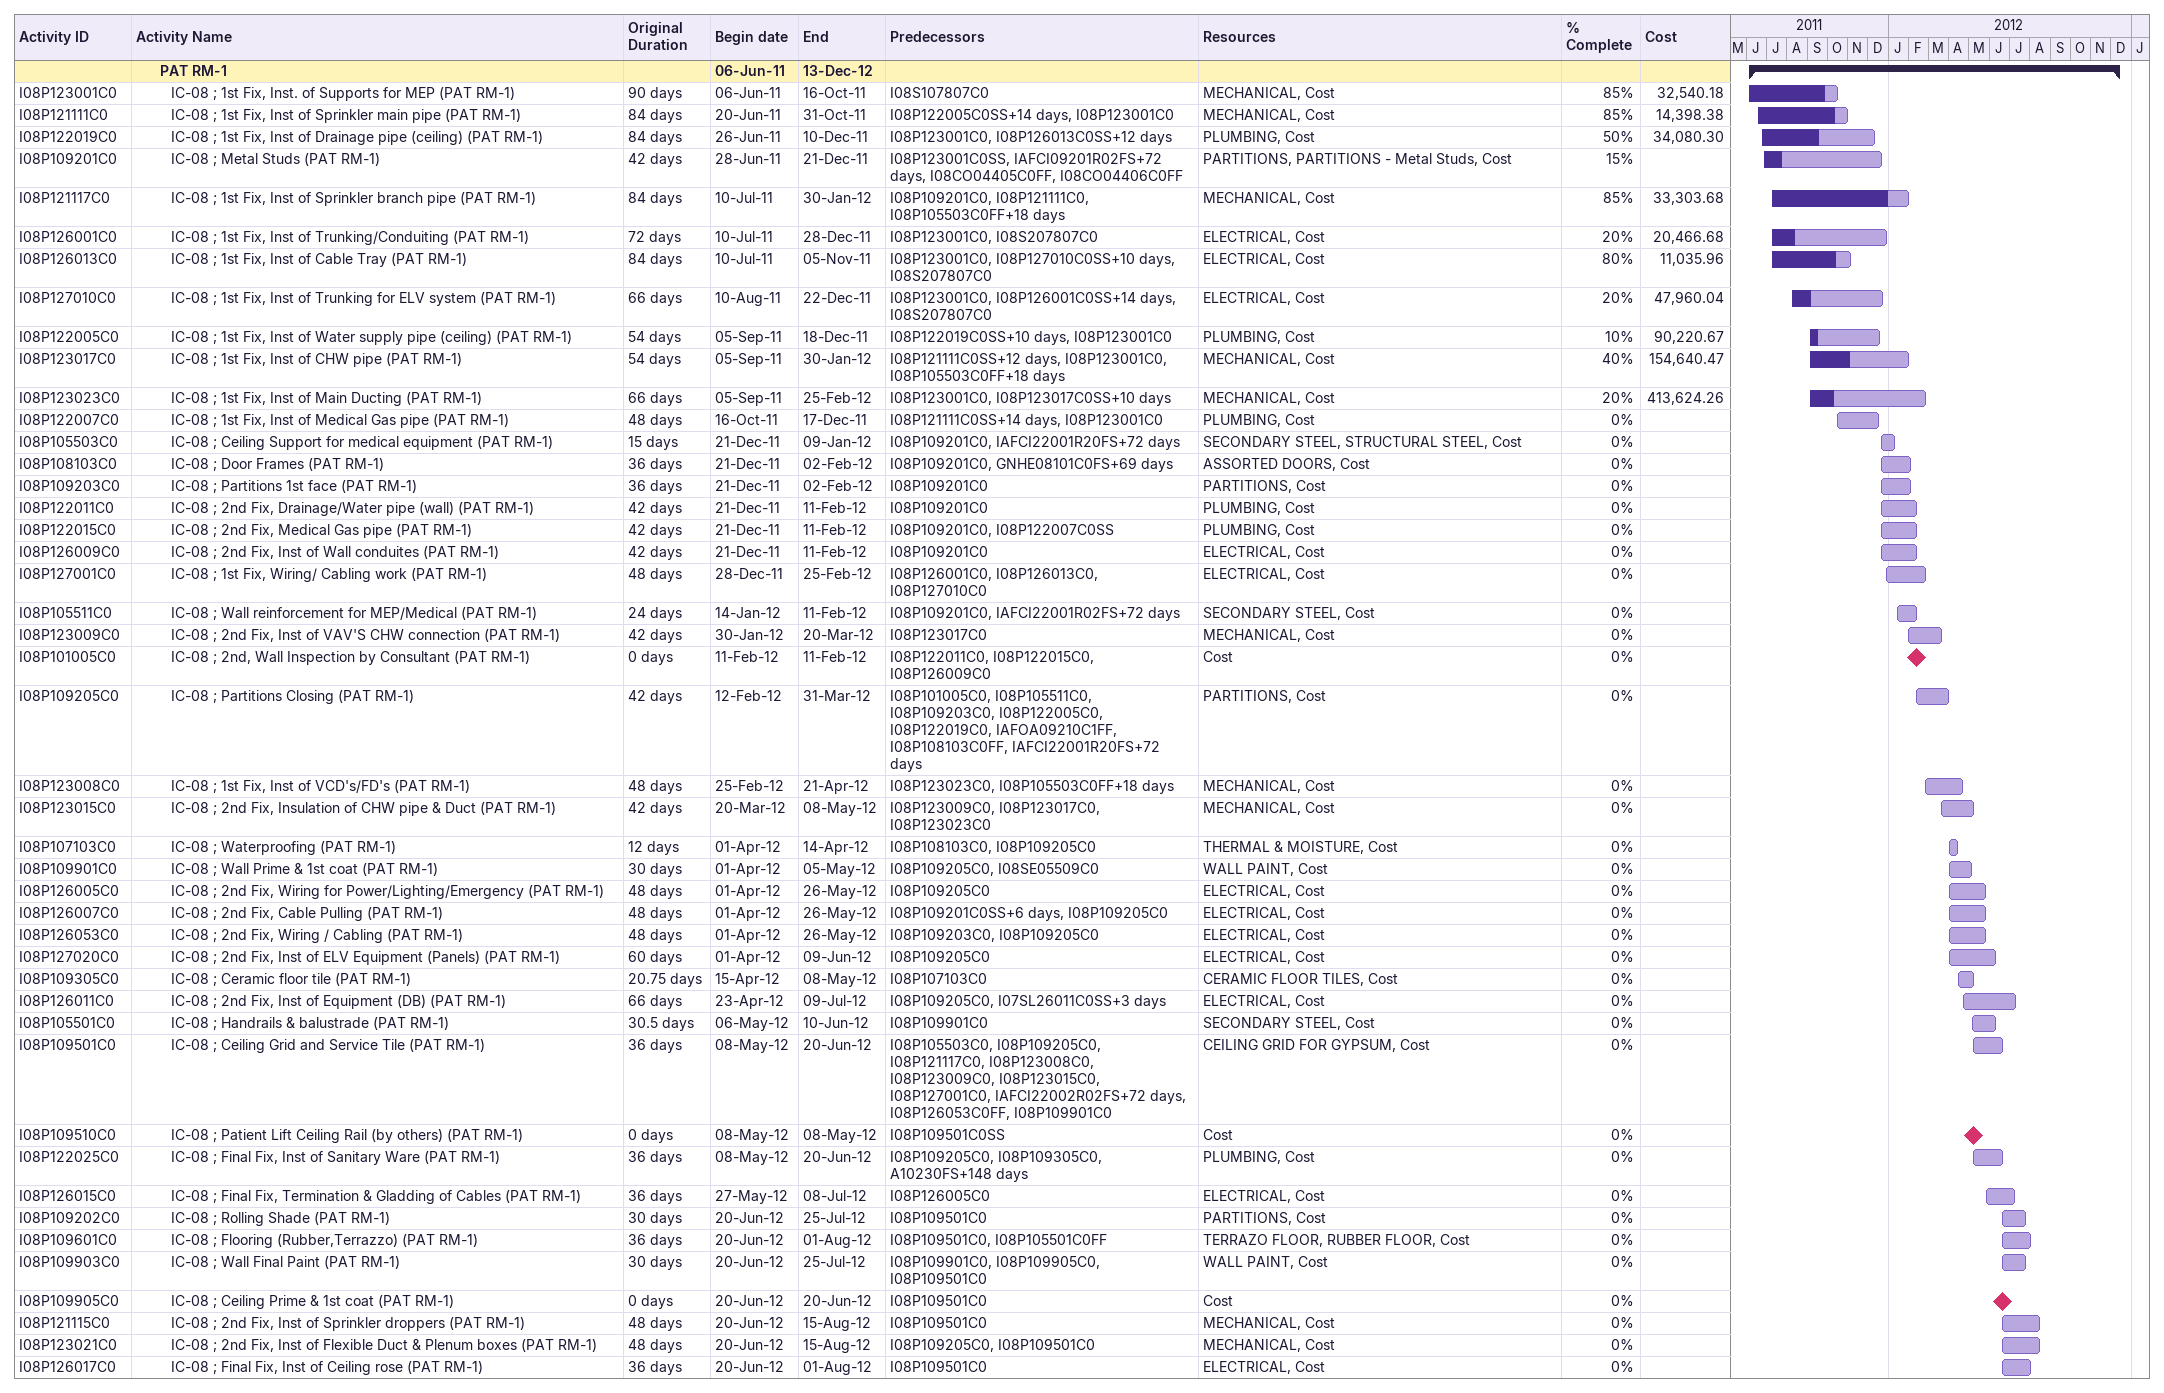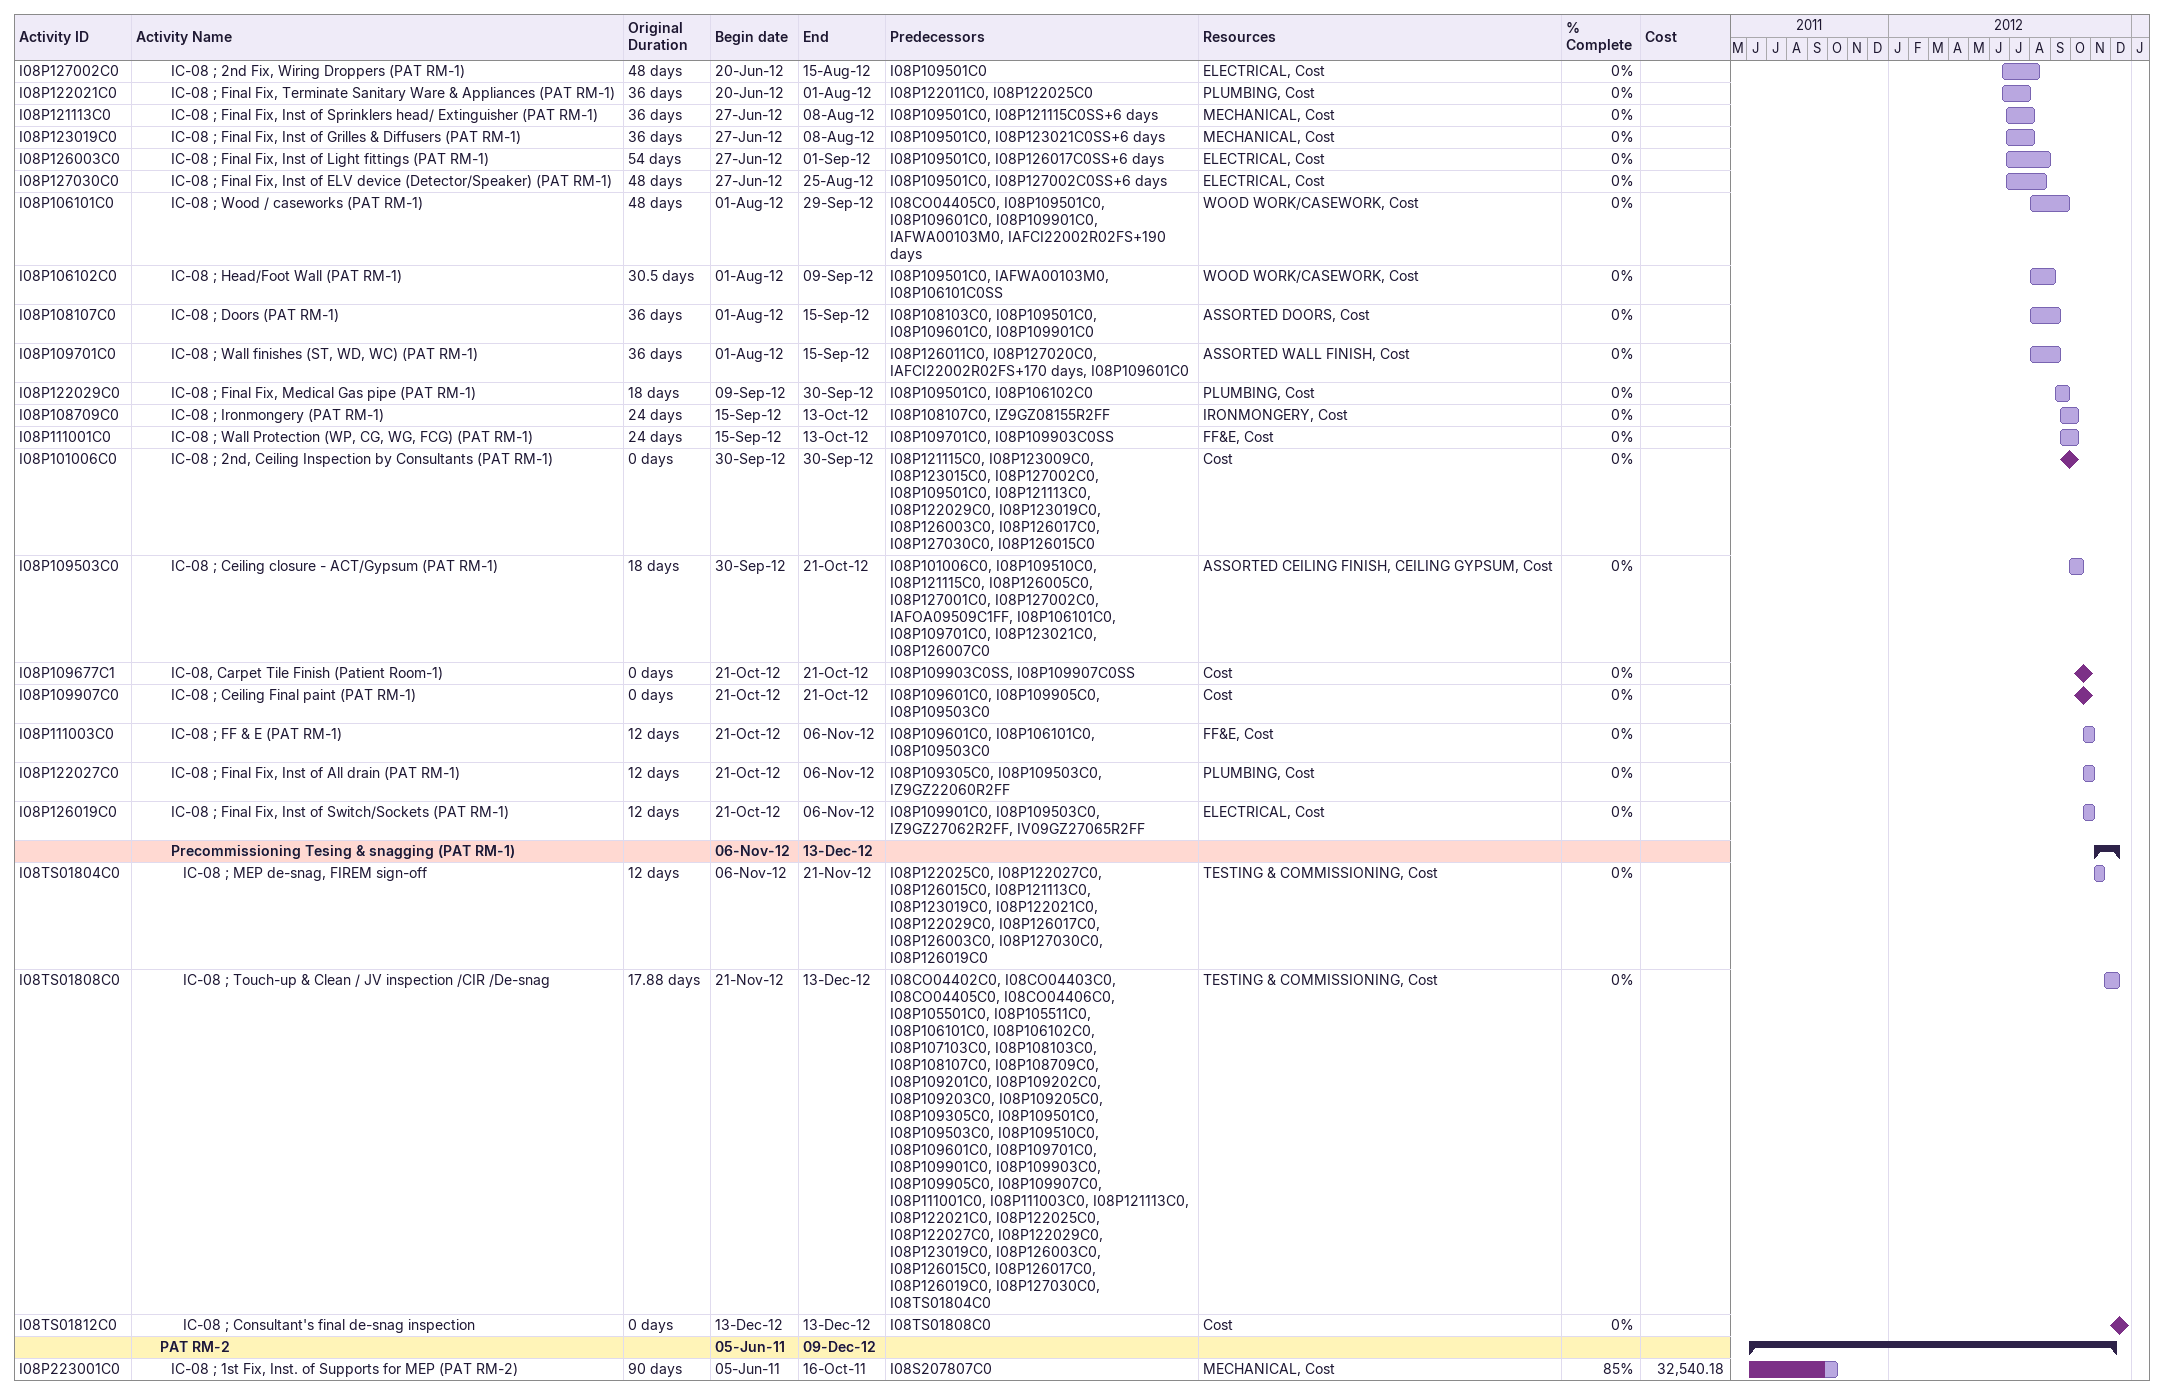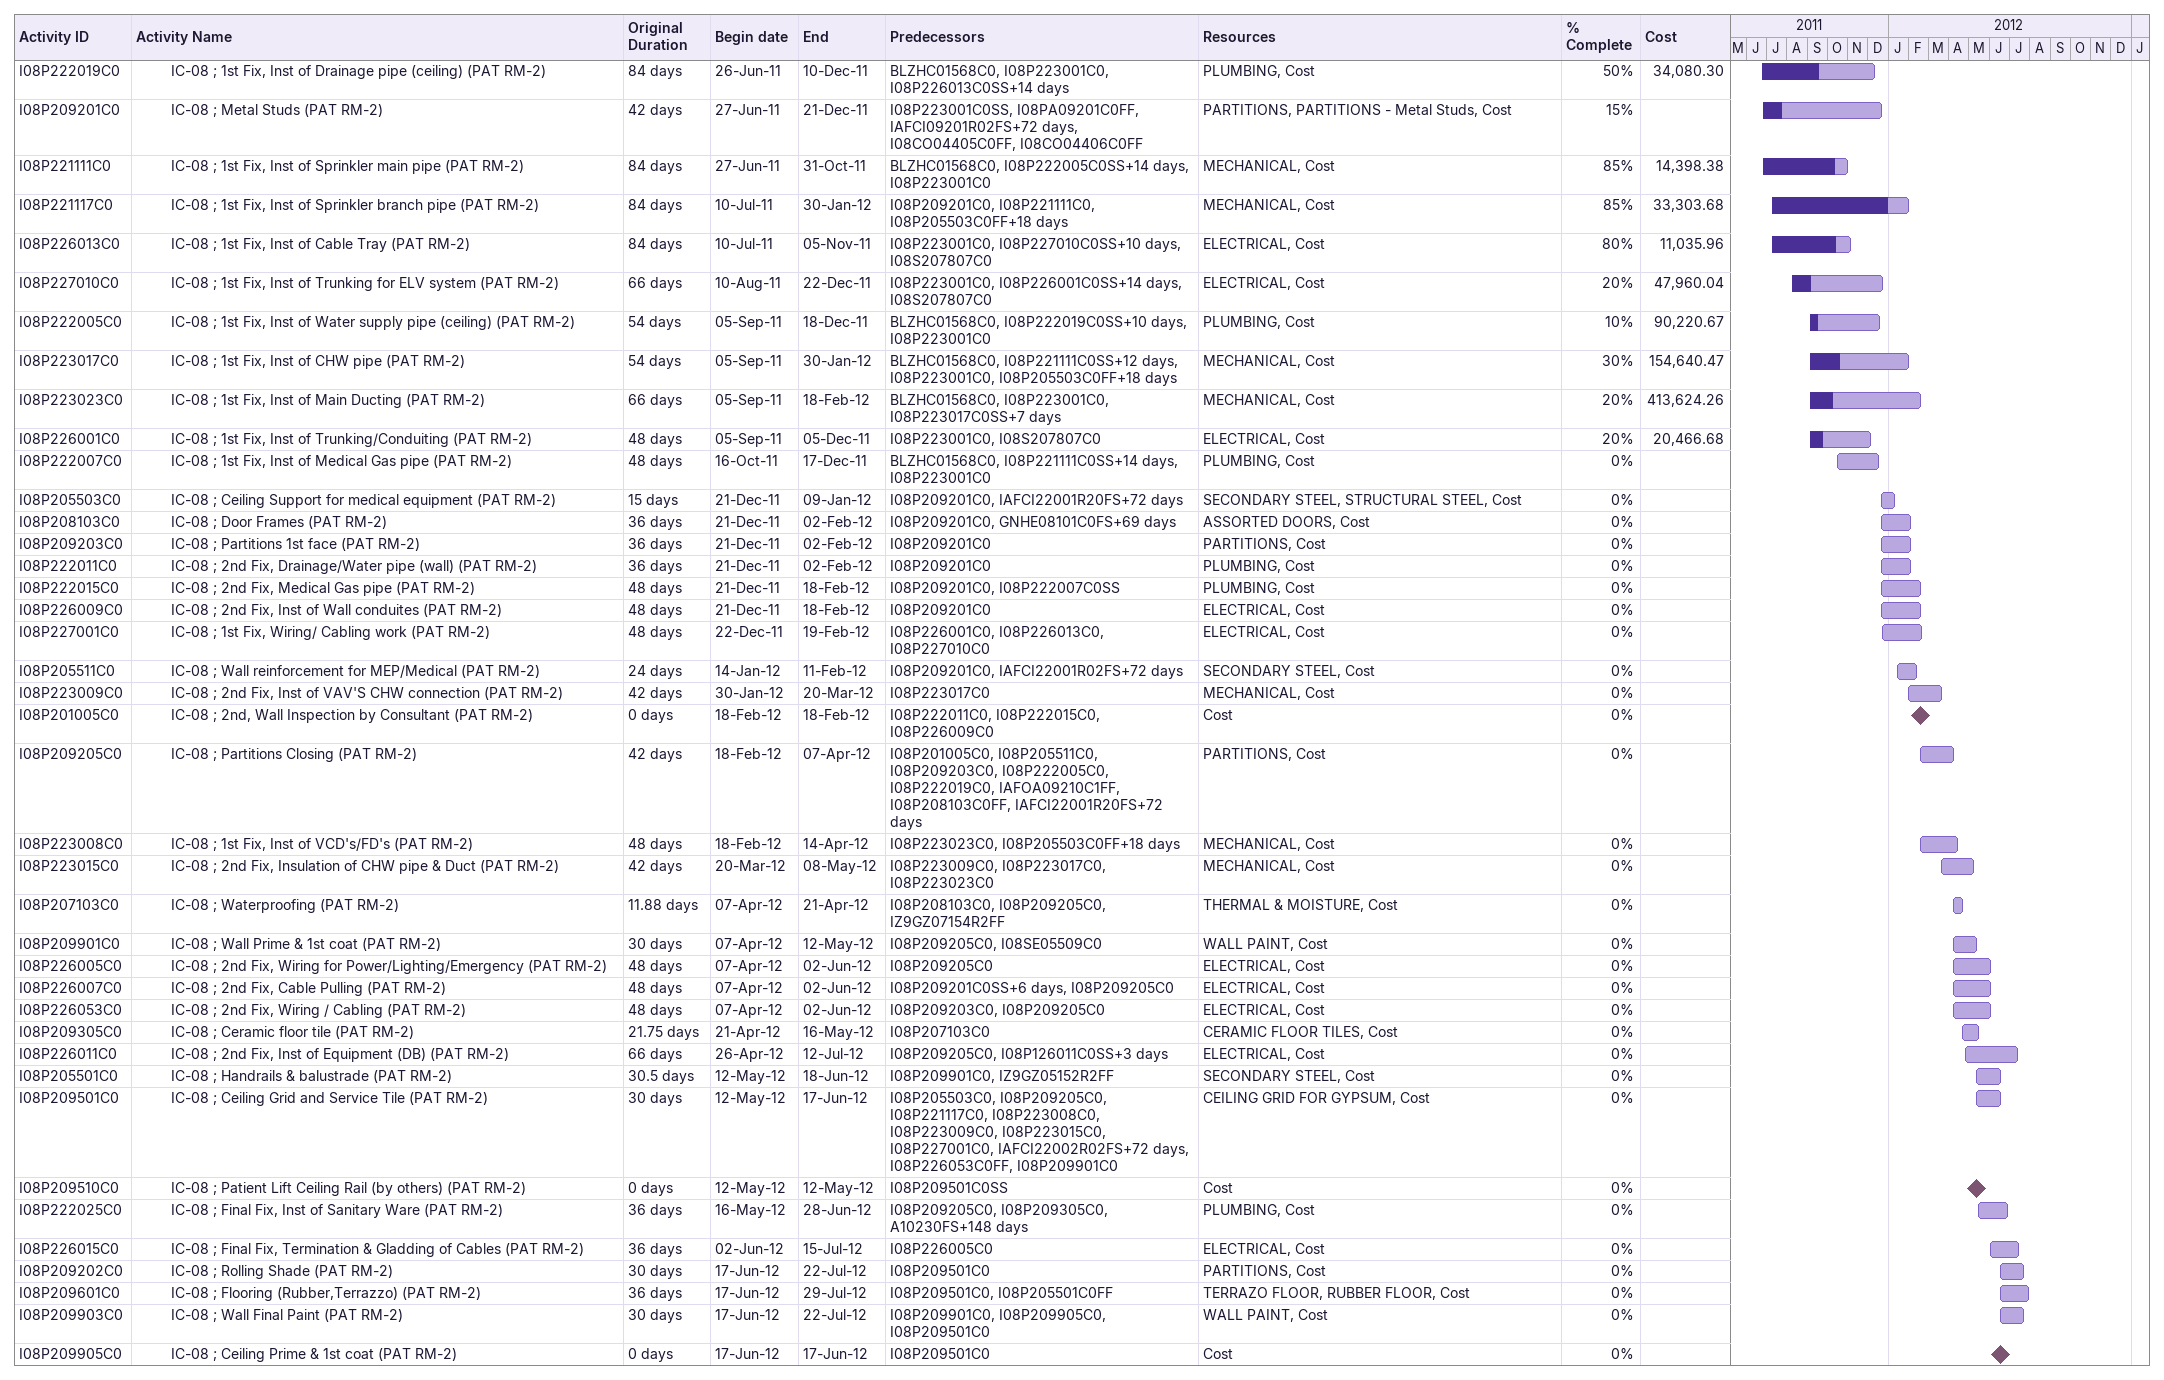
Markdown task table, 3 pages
| ID | Level | Task | Original duration | Start | Finish | Predecessors | Resources | % complete | Cost |
|---|---|---|---|---|---|---|---|---|---|
|  | 3 | **PAT RM-1** |  | 2011-06-06 | 2012-12-13 |  |  |  |  |
| I08P123001C0 | 4 | IC-08 ; 1st Fix, Inst. of Supports for MEP (PAT RM-1) | 90d | 2011-06-06 | 2011-10-16 | I08S107807C0 | MECHANICAL, Cost | 85 | 32540.18 |
| I08P121111C0 | 4 | IC-08 ; 1st Fix, Inst of Sprinkler main pipe (PAT RM-1) | 84d | 2011-06-20 | 2011-10-31 | I08P122005C0SS+14d, I08P123001C0 | MECHANICAL, Cost | 85 | 14398.38 |
| I08P122019C0 | 4 | IC-08 ; 1st Fix, Inst of Drainage pipe (ceiling) (PAT RM-1) | 84d | 2011-06-26 | 2011-12-10 | I08P123001C0, I08P126013C0SS+12d | PLUMBING, Cost | 50 | 34080.30 |
| I08P109201C0 | 4 | IC-08 ; Metal Studs (PAT RM-1) | 42d | 2011-06-28 | 2011-12-21 | I08P123001C0SS, IAFCI09201R02FS+72d, I08CO04405C0FF, I08CO04406C0FF | PARTITIONS, PARTITIONS - Metal Studs, Cost | 15 |  |
| I08P121117C0 | 4 | IC-08 ; 1st Fix, Inst of Sprinkler branch pipe (PAT RM-1) | 84d | 2011-07-10 | 2012-01-30 | I08P109201C0, I08P121111C0, I08P105503C0FF+18d | MECHANICAL, Cost | 85 | 33303.68 |
| I08P126001C0 | 4 | IC-08 ; 1st Fix, Inst of Trunking/Conduiting (PAT RM-1) | 72d | 2011-07-10 | 2011-12-28 | I08P123001C0, I08S207807C0 | ELECTRICAL, Cost | 20 | 20466.68 |
| I08P126013C0 | 4 | IC-08 ; 1st Fix, Inst of Cable Tray (PAT RM-1) | 84d | 2011-07-10 | 2011-11-05 | I08P123001C0, I08P127010C0SS+10d, I08S207807C0 | ELECTRICAL, Cost | 80 | 11035.96 |
| I08P127010C0 | 4 | IC-08 ; 1st Fix, Inst of Trunking for ELV system (PAT RM-1) | 66d | 2011-08-10 | 2011-12-22 | I08P123001C0, I08P126001C0SS+14d, I08S207807C0 | ELECTRICAL, Cost | 20 | 47960.04 |
| I08P122005C0 | 4 | IC-08 ; 1st Fix, Inst of Water supply pipe (ceiling) (PAT RM-1) | 54d | 2011-09-05 | 2011-12-18 | I08P122019C0SS+10d, I08P123001C0 | PLUMBING, Cost | 10 | 90220.67 |
| I08P123017C0 | 4 | IC-08 ; 1st Fix, Inst of CHW pipe (PAT RM-1) | 54d | 2011-09-05 | 2012-01-30 | I08P121111C0SS+12d, I08P123001C0, I08P105503C0FF+18d | MECHANICAL, Cost | 40 | 154640.47 |
| I08P123023C0 | 4 | IC-08 ; 1st Fix, Inst of Main Ducting (PAT RM-1) | 66d | 2011-09-05 | 2012-02-25 | I08P123001C0, I08P123017C0SS+10d | MECHANICAL, Cost | 20 | 413624.26 |
| I08P122007C0 | 4 | IC-08 ; 1st Fix, Inst of Medical Gas pipe (PAT RM-1) | 48d | 2011-10-16 | 2011-12-17 | I08P121111C0SS+14d, I08P123001C0 | PLUMBING, Cost | 0 |  |
| I08P105503C0 | 4 | IC-08 ; Ceiling Support for medical equipment (PAT RM-1) | 15d | 2011-12-21 | 2012-01-09 | I08P109201C0, IAFCI22001R20FS+72d | SECONDARY STEEL, STRUCTURAL STEEL, Cost | 0 |  |
| I08P108103C0 | 4 | IC-08 ; Door Frames (PAT RM-1) | 36d | 2011-12-21 | 2012-02-02 | I08P109201C0, GNHE08101C0FS+69d | ASSORTED DOORS, Cost | 0 |  |
| I08P109203C0 | 4 | IC-08 ; Partitions 1st face (PAT RM-1) | 36d | 2011-12-21 | 2012-02-02 | I08P109201C0 | PARTITIONS, Cost | 0 |  |
| I08P122011C0 | 4 | IC-08 ; 2nd Fix, Drainage/Water pipe (wall) (PAT RM-1) | 42d | 2011-12-21 | 2012-02-11 | I08P109201C0 | PLUMBING, Cost | 0 |  |
| I08P122015C0 | 4 | IC-08 ; 2nd Fix, Medical Gas pipe (PAT RM-1) | 42d | 2011-12-21 | 2012-02-11 | I08P109201C0, I08P122007C0SS | PLUMBING, Cost | 0 |  |
| I08P126009C0 | 4 | IC-08 ; 2nd Fix, Inst of Wall conduites (PAT RM-1) | 42d | 2011-12-21 | 2012-02-11 | I08P109201C0 | ELECTRICAL, Cost | 0 |  |
| I08P127001C0 | 4 | IC-08 ; 1st Fix, Wiring/ Cabling work (PAT RM-1) | 48d | 2011-12-28 | 2012-02-25 | I08P126001C0, I08P126013C0, I08P127010C0 | ELECTRICAL, Cost | 0 |  |
| I08P105511C0 | 4 | IC-08 ; Wall reinforcement for MEP/Medical (PAT RM-1) | 24d | 2012-01-14 | 2012-02-11 | I08P109201C0, IAFCI22001R02FS+72d | SECONDARY STEEL, Cost | 0 |  |
| I08P123009C0 | 4 | IC-08 ; 2nd Fix, Inst of VAV'S CHW connection (PAT RM-1) | 42d | 2012-01-30 | 2012-03-20 | I08P123017C0 | MECHANICAL, Cost | 0 |  |
| I08P101005C0 | 4 | IC-08 ; 2nd, Wall Inspection by Consultant (PAT RM-1) | 0d | 2012-02-11 | 2012-02-11 | I08P122011C0, I08P122015C0, I08P126009C0 | Cost | 0 |  |
| I08P109205C0 | 4 | IC-08 ; Partitions Closing (PAT RM-1) | 42d | 2012-02-12 | 2012-03-31 | I08P101005C0, I08P105511C0, I08P109203C0, I08P122005C0, I08P122019C0, IAFOA09210C1FF, I08P108103C0FF, IAFCI22001R20FS+72d | PARTITIONS, Cost | 0 |  |
| I08P123008C0 | 4 | IC-08 ; 1st Fix, Inst of VCD's/FD's (PAT RM-1) | 48d | 2012-02-25 | 2012-04-21 | I08P123023C0, I08P105503C0FF+18d | MECHANICAL, Cost | 0 |  |
| I08P123015C0 | 4 | IC-08 ; 2nd Fix, Insulation of CHW pipe & Duct (PAT RM-1) | 42d | 2012-03-20 | 2012-05-08 | I08P123009C0, I08P123017C0, I08P123023C0 | MECHANICAL, Cost | 0 |  |
| I08P107103C0 | 4 | IC-08 ; Waterproofing (PAT RM-1) | 12d | 2012-04-01 | 2012-04-14 | I08P108103C0, I08P109205C0 | THERMAL & MOISTURE, Cost | 0 |  |
| I08P109901C0 | 4 | IC-08 ; Wall Prime & 1st coat (PAT RM-1) | 30d | 2012-04-01 | 2012-05-05 | I08P109205C0, I08SE05509C0 | WALL PAINT, Cost | 0 |  |
| I08P126005C0 | 4 | IC-08 ; 2nd Fix, Wiring for Power/Lighting/Emergency (PAT RM-1) | 48d | 2012-04-01 | 2012-05-26 | I08P109205C0 | ELECTRICAL, Cost | 0 |  |
| I08P126007C0 | 4 | IC-08 ; 2nd Fix, Cable Pulling (PAT RM-1) | 48d | 2012-04-01 | 2012-05-26 | I08P109201C0SS+6d, I08P109205C0 | ELECTRICAL, Cost | 0 |  |
| I08P126053C0 | 4 | IC-08 ; 2nd Fix, Wiring / Cabling (PAT RM-1) | 48d | 2012-04-01 | 2012-05-26 | I08P109203C0, I08P109205C0 | ELECTRICAL, Cost | 0 |  |
| I08P127020C0 | 4 | IC-08 ; 2nd Fix, Inst of ELV Equipment (Panels) (PAT RM-1) | 60d | 2012-04-01 | 2012-06-09 | I08P109205C0 | ELECTRICAL, Cost | 0 |  |
| I08P109305C0 | 4 | IC-08 ; Ceramic floor tile (PAT RM-1) | 20.75d | 2012-04-15 | 2012-05-08 | I08P107103C0 | CERAMIC FLOOR TILES, Cost | 0 |  |
| I08P126011C0 | 4 | IC-08 ; 2nd Fix, Inst of Equipment (DB) (PAT RM-1) | 66d | 2012-04-23 | 2012-07-09 | I08P109205C0, I07SL26011C0SS+3d | ELECTRICAL, Cost | 0 |  |
| I08P105501C0 | 4 | IC-08 ; Handrails & balustrade (PAT RM-1) | 30.5d | 2012-05-06 | 2012-06-10 | I08P109901C0 | SECONDARY STEEL, Cost | 0 |  |
| I08P109501C0 | 4 | IC-08 ; Ceiling Grid and Service Tile (PAT RM-1) | 36d | 2012-05-08 | 2012-06-20 | I08P105503C0, I08P109205C0, I08P121117C0, I08P123008C0, I08P123009C0, I08P123015C0, I08P127001C0, IAFCI22002R02FS+72d, I08P126053C0FF, I08P109901C0 | CEILING GRID FOR GYPSUM, Cost | 0 |  |
| I08P109510C0 | 4 | IC-08 ; Patient Lift Ceiling Rail (by others) (PAT RM-1) | 0d | 2012-05-08 | 2012-05-08 | I08P109501C0SS | Cost | 0 |  |
| I08P122025C0 | 4 | IC-08 ; Final Fix, Inst of Sanitary Ware (PAT RM-1) | 36d | 2012-05-08 | 2012-06-20 | I08P109205C0, I08P109305C0, A10230FS+148d | PLUMBING, Cost | 0 |  |
| I08P126015C0 | 4 | IC-08 ; Final Fix, Termination & Gladding of Cables (PAT RM-1) | 36d | 2012-05-27 | 2012-07-08 | I08P126005C0 | ELECTRICAL, Cost | 0 |  |
| I08P109202C0 | 4 | IC-08 ; Rolling Shade (PAT RM-1) | 30d | 2012-06-20 | 2012-07-25 | I08P109501C0 | PARTITIONS, Cost | 0 |  |
| I08P109601C0 | 4 | IC-08 ; Flooring (Rubber,Terrazzo) (PAT RM-1) | 36d | 2012-06-20 | 2012-08-01 | I08P109501C0, I08P105501C0FF | TERRAZO FLOOR, RUBBER FLOOR, Cost | 0 |  |
| I08P109903C0 | 4 | IC-08 ; Wall Final Paint (PAT RM-1) | 30d | 2012-06-20 | 2012-07-25 | I08P109901C0, I08P109905C0, I08P109501C0 | WALL PAINT, Cost | 0 |  |
| I08P109905C0 | 4 | IC-08 ; Ceiling Prime & 1st coat (PAT RM-1) | 0d | 2012-06-20 | 2012-06-20 | I08P109501C0 | Cost | 0 |  |
| I08P121115C0 | 4 | IC-08 ; 2nd Fix, Inst of Sprinkler droppers (PAT RM-1) | 48d | 2012-06-20 | 2012-08-15 | I08P109501C0 | MECHANICAL, Cost | 0 |  |
| I08P123021C0 | 4 | IC-08 ; 2nd Fix, Inst of Flexible Duct & Plenum boxes (PAT RM-1) | 48d | 2012-06-20 | 2012-08-15 | I08P109205C0, I08P109501C0 | MECHANICAL, Cost | 0 |  |
| I08P126017C0 | 4 | IC-08 ; Final Fix, Inst of Ceiling rose (PAT RM-1) | 36d | 2012-06-20 | 2012-08-01 | I08P109501C0 | ELECTRICAL, Cost | 0 |  |
| I08P127002C0 | 4 | IC-08 ; 2nd Fix, Wiring Droppers (PAT RM-1) | 48d | 2012-06-20 | 2012-08-15 | I08P109501C0 | ELECTRICAL, Cost | 0 |  |
| I08P122021C0 | 4 | IC-08 ; Final Fix, Terminate Sanitary Ware & Appliances (PAT RM-1) | 36d | 2012-06-20 | 2012-08-01 | I08P122011C0, I08P122025C0 | PLUMBING, Cost | 0 |  |
| I08P121113C0 | 4 | IC-08 ; Final Fix, Inst of Sprinklers head/ Extinguisher (PAT RM-1) | 36d | 2012-06-27 | 2012-08-08 | I08P109501C0, I08P121115C0SS+6d | MECHANICAL, Cost | 0 |  |
| I08P123019C0 | 4 | IC-08 ; Final Fix, Inst of Grilles & Diffusers (PAT RM-1) | 36d | 2012-06-27 | 2012-08-08 | I08P109501C0, I08P123021C0SS+6d | MECHANICAL, Cost | 0 |  |
| I08P126003C0 | 4 | IC-08 ; Final Fix, Inst of Light fittings (PAT RM-1) | 54d | 2012-06-27 | 2012-09-01 | I08P109501C0, I08P126017C0SS+6d | ELECTRICAL, Cost | 0 |  |
| I08P127030C0 | 4 | IC-08 ; Final Fix, Inst of ELV device (Detector/Speaker) (PAT RM-1) | 48d | 2012-06-27 | 2012-08-25 | I08P109501C0, I08P127002C0SS+6d | ELECTRICAL, Cost | 0 |  |
| I08P106101C0 | 4 | IC-08 ; Wood / caseworks (PAT RM-1) | 48d | 2012-08-01 | 2012-09-29 | I08CO04405C0, I08P109501C0, I08P109601C0, I08P109901C0, IAFWA00103M0, IAFCI22002R02FS+190d | WOOD WORK/CASEWORK, Cost | 0 |  |
| I08P106102C0 | 4 | IC-08 ; Head/Foot Wall (PAT RM-1) | 30.5d | 2012-08-01 | 2012-09-09 | I08P109501C0, IAFWA00103M0, I08P106101C0SS | WOOD WORK/CASEWORK, Cost | 0 |  |
| I08P108107C0 | 4 | IC-08 ; Doors (PAT RM-1) | 36d | 2012-08-01 | 2012-09-15 | I08P108103C0, I08P109501C0, I08P109601C0, I08P109901C0 | ASSORTED DOORS, Cost | 0 |  |
| I08P109701C0 | 4 | IC-08 ; Wall finishes (ST, WD, WC) (PAT RM-1) | 36d | 2012-08-01 | 2012-09-15 | I08P126011C0, I08P127020C0, IAFCI22002R02FS+170d, I08P109601C0 | ASSORTED WALL FINISH, Cost | 0 |  |
| I08P122029C0 | 4 | IC-08 ; Final Fix, Medical Gas pipe (PAT RM-1) | 18d | 2012-09-09 | 2012-09-30 | I08P109501C0, I08P106102C0 | PLUMBING, Cost | 0 |  |
| I08P108709C0 | 4 | IC-08 ; Ironmongery (PAT RM-1) | 24d | 2012-09-15 | 2012-10-13 | I08P108107C0, IZ9GZ08155R2FF | IRONMONGERY, Cost | 0 |  |
| I08P111001C0 | 4 | IC-08 ; Wall Protection (WP, CG, WG, FCG) (PAT RM-1) | 24d | 2012-09-15 | 2012-10-13 | I08P109701C0, I08P109903C0SS | FF&E, Cost | 0 |  |
| I08P101006C0 | 4 | IC-08 ; 2nd, Ceiling Inspection by Consultants (PAT RM-1) | 0d | 2012-09-30 | 2012-09-30 | I08P121115C0, I08P123009C0, I08P123015C0, I08P127002C0, I08P109501C0, I08P121113C0, I08P122029C0, I08P123019C0, I08P126003C0, I08P126017C0, I08P127030C0, I08P126015C0 | Cost | 0 |  |
| I08P109503C0 | 4 | IC-08 ; Ceiling closure - ACT/Gypsum (PAT RM-1) | 18d | 2012-09-30 | 2012-10-21 | I08P101006C0, I08P109510C0, I08P121115C0, I08P126005C0, I08P127001C0, I08P127002C0, IAFOA09509C1FF, I08P106101C0, I08P109701C0, I08P123021C0, I08P126007C0 | ASSORTED CEILING FINISH, CEILING GYPSUM, Cost | 0 |  |
| I08P109677C1 | 4 | IC-08, Carpet Tile Finish (Patient Room-1) | 0d | 2012-10-21 | 2012-10-21 | I08P109903C0SS, I08P109907C0SS | Cost | 0 |  |
| I08P109907C0 | 4 | IC-08 ; Ceiling Final paint (PAT RM-1) | 0d | 2012-10-21 | 2012-10-21 | I08P109601C0, I08P109905C0, I08P109503C0 | Cost | 0 |  |
| I08P111003C0 | 4 | IC-08 ; FF & E (PAT RM-1) | 12d | 2012-10-21 | 2012-11-06 | I08P109601C0, I08P106101C0, I08P109503C0 | FF&E, Cost | 0 |  |
| I08P122027C0 | 4 | IC-08 ; Final Fix, Inst of All drain (PAT RM-1) | 12d | 2012-10-21 | 2012-11-06 | I08P109305C0, I08P109503C0, IZ9GZ22060R2FF | PLUMBING, Cost | 0 |  |
| I08P126019C0 | 4 | IC-08 ; Final Fix, Inst of Switch/Sockets (PAT RM-1) | 12d | 2012-10-21 | 2012-11-06 | I08P109901C0, I08P109503C0, IZ9GZ27062R2FF, IV09GZ27065R2FF | ELECTRICAL, Cost | 0 |  |
|  | 4 | **Precommissioning Tesing & snagging (PAT RM-1)** |  | 2012-11-06 | 2012-12-13 |  |  |  |  |
| I08TS01804C0 | 5 | IC-08 ; MEP de-snag, FIREM sign-off | 12d | 2012-11-06 | 2012-11-21 | I08P122025C0, I08P122027C0, I08P126015C0, I08P121113C0, I08P123019C0, I08P122021C0, I08P122029C0, I08P126017C0, I08P126003C0, I08P127030C0, I08P126019C0 | TESTING & COMMISSIONING, Cost | 0 |  |
| I08TS01808C0 | 5 | IC-08 ; Touch-up & Clean / JV inspection /CIR /De-snag | 17.88d | 2012-11-21 | 2012-12-13 | I08CO04402C0, I08CO04403C0, I08CO04405C0, I08CO04406C0, I08P105501C0, I08P105511C0, I08P106101C0, I08P106102C0, I08P107103C0, I08P108103C0, I08P108107C0, I08P108709C0, I08P109201C0, I08P109202C0, I08P109203C0, I08P109205C0, I08P109305C0, I08P109501C0, I08P109503C0, I08P109510C0, I08P109601C0, I08P109701C0, I08P109901C0, I08P109903C0, I08P109905C0, I08P109907C0, I08P111001C0, I08P111003C0, I08P121113C0, I08P122021C0, I08P122025C0, I08P122027C0, I08P122029C0, I08P123019C0, I08P126003C0, I08P126015C0, I08P126017C0, I08P126019C0, I08P127030C0, I08TS01804C0 | TESTING & COMMISSIONING, Cost | 0 |  |
| I08TS01812C0 | 5 | IC-08 ; Consultant's final de-snag inspection | 0d | 2012-12-13 | 2012-12-13 | I08TS01808C0 | Cost | 0 |  |
|  | 3 | **PAT RM-2** |  | 2011-06-05 | 2012-12-09 |  |  |  |  |
| I08P223001C0 | 4 | IC-08 ; 1st Fix, Inst. of Supports for MEP (PAT RM-2) | 90d | 2011-06-05 | 2011-10-16 | I08S207807C0 | MECHANICAL, Cost | 85 | 32540.18 |
| I08P222019C0 | 4 | IC-08 ; 1st Fix, Inst of Drainage pipe (ceiling) (PAT RM-2) | 84d | 2011-06-26 | 2011-12-10 | BLZHC01568C0, I08P223001C0, I08P226013C0SS+14d | PLUMBING, Cost | 50 | 34080.30 |
| I08P209201C0 | 4 | IC-08 ; Metal Studs (PAT RM-2) | 42d | 2011-06-27 | 2011-12-21 | I08P223001C0SS, I08PA09201C0FF, IAFCI09201R02FS+72d, I08CO04405C0FF, I08CO04406C0FF | PARTITIONS, PARTITIONS - Metal Studs, Cost | 15 |  |
| I08P221111C0 | 4 | IC-08 ; 1st Fix, Inst of Sprinkler main pipe (PAT RM-2) | 84d | 2011-06-27 | 2011-10-31 | BLZHC01568C0, I08P222005C0SS+14d, I08P223001C0 | MECHANICAL, Cost | 85 | 14398.38 |
| I08P221117C0 | 4 | IC-08 ; 1st Fix, Inst of Sprinkler branch pipe (PAT RM-2) | 84d | 2011-07-10 | 2012-01-30 | I08P209201C0, I08P221111C0, I08P205503C0FF+18d | MECHANICAL, Cost | 85 | 33303.68 |
| I08P226013C0 | 4 | IC-08 ; 1st Fix, Inst of Cable Tray (PAT RM-2) | 84d | 2011-07-10 | 2011-11-05 | I08P223001C0, I08P227010C0SS+10d, I08S207807C0 | ELECTRICAL, Cost | 80 | 11035.96 |
| I08P227010C0 | 4 | IC-08 ; 1st Fix, Inst of Trunking for ELV system (PAT RM-2) | 66d | 2011-08-10 | 2011-12-22 | I08P223001C0, I08P226001C0SS+14d, I08S207807C0 | ELECTRICAL, Cost | 20 | 47960.04 |
| I08P222005C0 | 4 | IC-08 ; 1st Fix, Inst of Water supply pipe (ceiling) (PAT RM-2) | 54d | 2011-09-05 | 2011-12-18 | BLZHC01568C0, I08P222019C0SS+10d, I08P223001C0 | PLUMBING, Cost | 10 | 90220.67 |
| I08P223017C0 | 4 | IC-08 ; 1st Fix, Inst of CHW pipe (PAT RM-2) | 54d | 2011-09-05 | 2012-01-30 | BLZHC01568C0, I08P221111C0SS+12d, I08P223001C0, I08P205503C0FF+18d | MECHANICAL, Cost | 30 | 154640.47 |
| I08P223023C0 | 4 | IC-08 ; 1st Fix, Inst of Main Ducting (PAT RM-2) | 66d | 2011-09-05 | 2012-02-18 | BLZHC01568C0, I08P223001C0, I08P223017C0SS+7d | MECHANICAL, Cost | 20 | 413624.26 |
| I08P226001C0 | 4 | IC-08 ; 1st Fix, Inst of Trunking/Conduiting (PAT RM-2) | 48d | 2011-09-05 | 2011-12-05 | I08P223001C0, I08S207807C0 | ELECTRICAL, Cost | 20 | 20466.68 |
| I08P222007C0 | 4 | IC-08 ; 1st Fix, Inst of Medical Gas pipe (PAT RM-2) | 48d | 2011-10-16 | 2011-12-17 | BLZHC01568C0, I08P221111C0SS+14d, I08P223001C0 | PLUMBING, Cost | 0 |  |
| I08P205503C0 | 4 | IC-08 ; Ceiling Support for medical equipment (PAT RM-2) | 15d | 2011-12-21 | 2012-01-09 | I08P209201C0, IAFCI22001R20FS+72d | SECONDARY STEEL, STRUCTURAL STEEL, Cost | 0 |  |
| I08P208103C0 | 4 | IC-08 ; Door Frames (PAT RM-2) | 36d | 2011-12-21 | 2012-02-02 | I08P209201C0, GNHE08101C0FS+69d | ASSORTED DOORS, Cost | 0 |  |
| I08P209203C0 | 4 | IC-08 ; Partitions 1st face (PAT RM-2) | 36d | 2011-12-21 | 2012-02-02 | I08P209201C0 | PARTITIONS, Cost | 0 |  |
| I08P222011C0 | 4 | IC-08 ; 2nd Fix, Drainage/Water pipe (wall) (PAT RM-2) | 36d | 2011-12-21 | 2012-02-02 | I08P209201C0 | PLUMBING, Cost | 0 |  |
| I08P222015C0 | 4 | IC-08 ; 2nd Fix, Medical Gas pipe (PAT RM-2) | 48d | 2011-12-21 | 2012-02-18 | I08P209201C0, I08P222007C0SS | PLUMBING, Cost | 0 |  |
| I08P226009C0 | 4 | IC-08 ; 2nd Fix, Inst of Wall conduites (PAT RM-2) | 48d | 2011-12-21 | 2012-02-18 | I08P209201C0 | ELECTRICAL, Cost | 0 |  |
| I08P227001C0 | 4 | IC-08 ; 1st Fix, Wiring/ Cabling work (PAT RM-2) | 48d | 2011-12-22 | 2012-02-19 | I08P226001C0, I08P226013C0, I08P227010C0 | ELECTRICAL, Cost | 0 |  |
| I08P205511C0 | 4 | IC-08 ; Wall reinforcement for MEP/Medical (PAT RM-2) | 24d | 2012-01-14 | 2012-02-11 | I08P209201C0, IAFCI22001R02FS+72d | SECONDARY STEEL, Cost | 0 |  |
| I08P223009C0 | 4 | IC-08 ; 2nd Fix, Inst of VAV'S CHW connection (PAT RM-2) | 42d | 2012-01-30 | 2012-03-20 | I08P223017C0 | MECHANICAL, Cost | 0 |  |
| I08P201005C0 | 4 | IC-08 ; 2nd, Wall Inspection by Consultant (PAT RM-2) | 0d | 2012-02-18 | 2012-02-18 | I08P222011C0, I08P222015C0, I08P226009C0 | Cost | 0 |  |
| I08P209205C0 | 4 | IC-08 ; Partitions Closing (PAT RM-2) | 42d | 2012-02-18 | 2012-04-07 | I08P201005C0, I08P205511C0, I08P209203C0, I08P222005C0, I08P222019C0, IAFOA09210C1FF, I08P208103C0FF, IAFCI22001R20FS+72d | PARTITIONS, Cost | 0 |  |
| I08P223008C0 | 4 | IC-08 ; 1st Fix, Inst of VCD's/FD's (PAT RM-2) | 48d | 2012-02-18 | 2012-04-14 | I08P223023C0, I08P205503C0FF+18d | MECHANICAL, Cost | 0 |  |
| I08P223015C0 | 4 | IC-08 ; 2nd Fix, Insulation of CHW pipe & Duct (PAT RM-2) | 42d | 2012-03-20 | 2012-05-08 | I08P223009C0, I08P223017C0, I08P223023C0 | MECHANICAL, Cost | 0 |  |
| I08P207103C0 | 4 | IC-08 ; Waterproofing (PAT RM-2) | 11.88d | 2012-04-07 | 2012-04-21 | I08P208103C0, I08P209205C0, IZ9GZ07154R2FF | THERMAL & MOISTURE, Cost | 0 |  |
| I08P209901C0 | 4 | IC-08 ; Wall Prime & 1st coat (PAT RM-2) | 30d | 2012-04-07 | 2012-05-12 | I08P209205C0, I08SE05509C0 | WALL PAINT, Cost | 0 |  |
| I08P226005C0 | 4 | IC-08 ; 2nd Fix, Wiring for Power/Lighting/Emergency (PAT RM-2) | 48d | 2012-04-07 | 2012-06-02 | I08P209205C0 | ELECTRICAL, Cost | 0 |  |
| I08P226007C0 | 4 | IC-08 ; 2nd Fix, Cable Pulling (PAT RM-2) | 48d | 2012-04-07 | 2012-06-02 | I08P209201C0SS+6d, I08P209205C0 | ELECTRICAL, Cost | 0 |  |
| I08P226053C0 | 4 | IC-08 ; 2nd Fix, Wiring / Cabling (PAT RM-2) | 48d | 2012-04-07 | 2012-06-02 | I08P209203C0, I08P209205C0 | ELECTRICAL, Cost | 0 |  |
| I08P209305C0 | 4 | IC-08 ; Ceramic floor tile (PAT RM-2) | 21.75d | 2012-04-21 | 2012-05-16 | I08P207103C0 | CERAMIC FLOOR TILES, Cost | 0 |  |
| I08P226011C0 | 4 | IC-08 ; 2nd Fix, Inst of Equipment (DB) (PAT RM-2) | 66d | 2012-04-26 | 2012-07-12 | I08P209205C0, I08P126011C0SS+3d | ELECTRICAL, Cost | 0 |  |
| I08P205501C0 | 4 | IC-08 ; Handrails & balustrade (PAT RM-2) | 30.5d | 2012-05-12 | 2012-06-18 | I08P209901C0, IZ9GZ05152R2FF | SECONDARY STEEL, Cost | 0 |  |
| I08P209501C0 | 4 | IC-08 ; Ceiling Grid and Service Tile (PAT RM-2) | 30d | 2012-05-12 | 2012-06-17 | I08P205503C0, I08P209205C0, I08P221117C0, I08P223008C0, I08P223009C0, I08P223015C0, I08P227001C0, IAFCI22002R02FS+72d, I08P226053C0FF, I08P209901C0 | CEILING GRID FOR GYPSUM, Cost | 0 |  |
| I08P209510C0 | 4 | IC-08 ; Patient Lift Ceiling Rail (by others) (PAT RM-2) | 0d | 2012-05-12 | 2012-05-12 | I08P209501C0SS | Cost | 0 |  |
| I08P222025C0 | 4 | IC-08 ; Final Fix, Inst of Sanitary Ware (PAT RM-2) | 36d | 2012-05-16 | 2012-06-28 | I08P209205C0, I08P209305C0, A10230FS+148d | PLUMBING, Cost | 0 |  |
| I08P226015C0 | 4 | IC-08 ; Final Fix, Termination & Gladding of Cables (PAT RM-2) | 36d | 2012-06-02 | 2012-07-15 | I08P226005C0 | ELECTRICAL, Cost | 0 |  |
| I08P209202C0 | 4 | IC-08 ; Rolling Shade (PAT RM-2) | 30d | 2012-06-17 | 2012-07-22 | I08P209501C0 | PARTITIONS, Cost | 0 |  |
| I08P209601C0 | 4 | IC-08 ; Flooring (Rubber,Terrazzo) (PAT RM-2) | 36d | 2012-06-17 | 2012-07-29 | I08P209501C0, I08P205501C0FF | TERRAZO FLOOR, RUBBER FLOOR, Cost | 0 |  |
| I08P209903C0 | 4 | IC-08 ; Wall Final Paint (PAT RM-2) | 30d | 2012-06-17 | 2012-07-22 | I08P209901C0, I08P209905C0, I08P209501C0 | WALL PAINT, Cost | 0 |  |
| I08P209905C0 | 4 | IC-08 ; Ceiling Prime & 1st coat (PAT RM-2) | 0d | 2012-06-17 | 2012-06-17 | I08P209501C0 | Cost | 0 |  |
